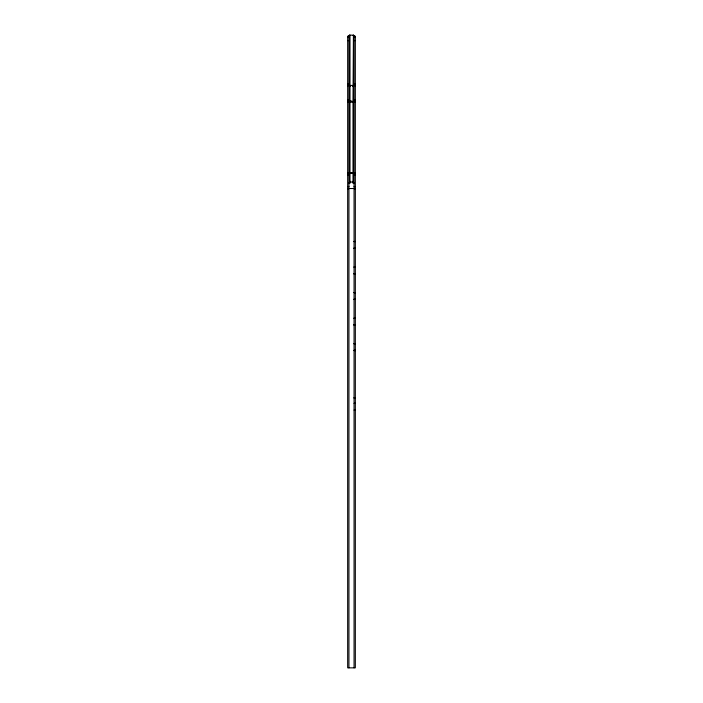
<?xml version="1.0" encoding="UTF-8"?>
<svg xmlns="http://www.w3.org/2000/svg" width="703" height="703" viewBox="0 0 703 703"><rect width="100%" height="100%" fill="white"/><g stroke="black" fill="none" stroke-linecap="round" stroke-linejoin="round"><path stroke-width="1.05" d="M348.943 183.079L349.989 182.033L353.011 182.033L354.057 183.079M348.943 101.847L349.997 102.155L349.989 35.387L347.669 36.503L347.669 667.85L355.331 667.85L355.331 36.503L353.416 35.15L349.584 35.15L347.669 36.503L348.943 37.171L347.669 37.171M353.416 35.15L353.003 101.417L354.057 101.109M354.699 188.905L355.331 188.536L347.669 188.536L348.301 188.905M349.989 35.15L349.25 35.387L349.989 35.387M354.057 85.441L348.943 85.441M354.857 85.854L355.331 85.713M354.057 101.847C352.484 102.26 352.159 100.257 348.943 101.109M353.899 102.111L349.76 102.251M354.857 101.83L355.331 101.689M347.669 173.114L348.143 172.973M348.943 172.956C350.428 171.681 350.358 174.133 348.943 173.694M353.75 35.387L353.011 35.387L355.331 36.503L354.057 37.171L355.331 37.171M348.205 36.125L348.943 36.125L348.943 667.85M354.795 36.125L354.057 36.125L354.057 667.85M347.669 40.572L348.943 40.572M354.057 40.572L355.331 40.572M347.669 84.035L348.943 84.035M354.057 84.035L355.331 84.035M349.945 86.276L350.419 86.276M352.581 86.276L353.055 86.276M347.669 100.011L348.943 100.011M354.057 100.011L355.331 100.011M347.669 174.801L348.943 174.801M354.057 174.801L355.331 174.801M347.669 186.611L348.943 186.611M354.057 186.611L355.331 186.611M354.057 241.437L355.331 241.437M354.057 241.586L355.331 241.586M354.057 248.027L355.331 248.027M354.057 248.3L355.331 248.3M354.057 248.396L355.331 248.396M354.057 266.999L355.331 266.999M354.057 267.149L355.331 267.149M354.057 273.59L355.331 273.59M354.057 273.862L355.331 273.862M354.057 273.959L355.331 273.959M354.057 292.562L355.331 292.562M354.057 292.712L355.331 292.712M354.057 299.153L355.331 299.153M354.057 299.522L355.331 299.425M354.057 318.134L355.331 318.134M354.057 318.274L355.331 318.274M354.057 324.716L355.331 324.716M354.057 324.988L355.331 324.988M354.057 325.085L355.331 325.085M354.057 343.697L355.331 343.697M354.057 343.837L355.331 343.837M354.057 350.279L355.331 350.279M354.057 350.551L355.331 350.648M354.057 397.828L355.331 397.828M354.057 397.977L355.331 397.977M354.057 403.311L355.331 403.311M354.057 410.095L355.331 410.007M347.669 85.713L348.143 85.854M347.669 101.689L348.143 101.83M354.857 172.973L355.331 173.114M354.057 172.956C352.625 171.655 352.563 174.116 354.057 173.694M353.416 180.539L353.416 181.541M353.011 102.251L353.011 172.551L349.989 172.551L349.989 102.251M353.011 183.342L353.011 173.456L349.989 173.456L349.989 183.342M349.584 180.539L349.584 181.541"/></g></svg>
